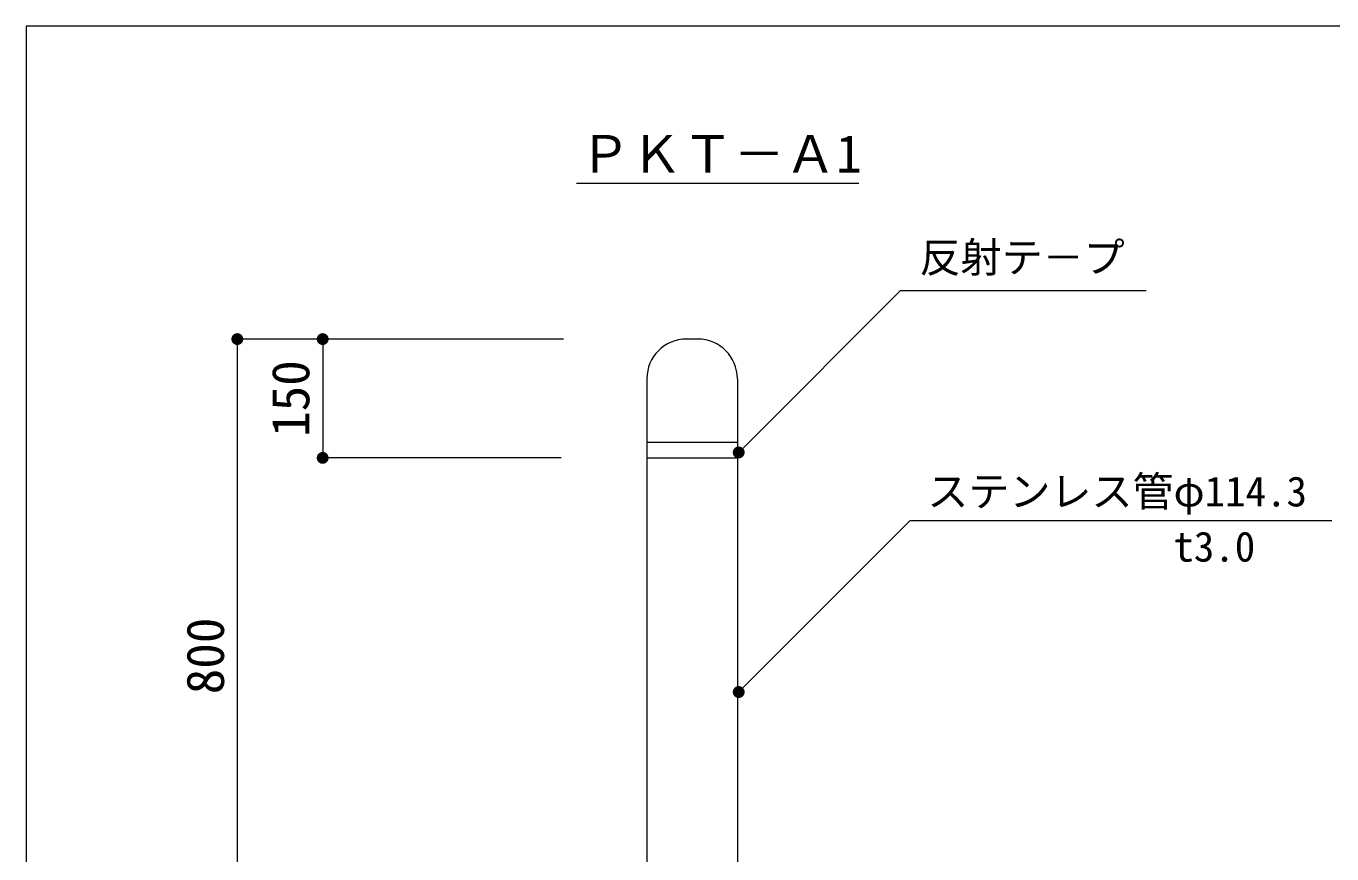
# Model space of a CAD drawing. Units: millimetres on the paper, scale 1:20. Extents: x 12 to 286, y 10 to 196.
# Drawn here: x 11.7 to 94.1, y 138.7 to 191 of the extents above; entities that cross this region are included whole.
import ezdxf
from ezdxf.enums import TextEntityAlignment as Align

# ---------------------------------------------------------------- set-up
doc = ezdxf.new("R2010")
doc.units = ezdxf.units.MM
for name, color, linetype, lineweight in [('0_2', 1, 'Continuous', 13), ('寸法', 1, 'Continuous', 13), ('本体', 7, 'Continuous', 13)]:
    doc.layers.add(name, color=color, linetype=linetype, lineweight=lineweight)
doc.styles.add('ＭＳ ゴシック', font='')
doc.styles.get('ＭＳ ゴシック').set_extended_font_data('MS Gothic')

# ---------------------------------------------------------------- blocks, each defined once
blk = doc.blocks.new('filled_dot')
at = {"color": 0, "linetype": 'Continuous', "lineweight": -2, "const_width": 1.25}
blk.add_lwpolyline([(-0.625, 0, 1), (0.625, 0, 1)], format="xyb", close=True, dxfattribs=at)

msp = doc.modelspace()

# ---------------------------------------------------------------- linework, layer by layer
at = {"layer": '0_2'}
for p, q in [((25.017, 171.243), (25.017, 131.243)), ((45.602, 171.243), (25.017, 171.243)), ((30.405, 171.243), (30.405, 163.743)), ((45.602, 171.243), (30.405, 171.243)), ((45.455, 163.743), (30.405, 163.743))]:
    msp.add_line(p, q, dxfattribs=at)
at = {"layer": '寸法', "color": 6}
for p, q in [((285.5, 191.004), (11.687, 191.004)), ((11.687, 191.004), (11.687, 9.822))]:
    msp.add_line(p, q, dxfattribs=at)
at = {"layer": '寸法', "color": 3}
msp.add_line((46.427, 181.097), (64.252, 181.097), dxfattribs=at)
at = {"layer": '寸法'}
for p, q in [((57.192, 164.616), (66.878, 174.302)), ((66.878, 174.302), (82.38, 174.302)), ((56.661, 164.086), (57.192, 164.616)), ((57.192, 149.49), (67.485, 159.783)), ((67.485, 159.783), (94.091, 159.783)), ((56.661, 148.96), (57.192, 149.49))]:
    msp.add_line(p, q, dxfattribs=at)
at = {"layer": '寸法', "color": 7}
msp.add_line((54.08, 171.243), (53.365, 171.243), dxfattribs=at)
at = {"layer": '寸法', "lineweight": 18}
for p, q in [((56.661, 164.086), (56.669, 164.093)), ((56.661, 148.96), (56.669, 148.967))]:
    msp.add_line(p, q, dxfattribs=at)
at = {"layer": '寸法', "color": 7}
msp.add_arc((54.08, 168.743), 2.5, 0, 90, dxfattribs=at)
at = {"layer": '本体'}
for p, q in [((50.865, 168.743), (50.865, 106.243)), ((56.58, 168.743), (56.58, 106.243)), ((50.865, 164.743), (56.58, 164.743)), ((50.865, 163.743), (56.58, 163.743))]:
    msp.add_line(p, q, dxfattribs=at)
msp.add_arc((53.365, 168.743), 2.5, 90, 180, dxfattribs=at)

# ---------------------------------------------------------------- block references
at = {"layer": '0_2', "xscale": 0.3, "yscale": 0.3}
for p, rotation in [((25.017, 171.243), 270), ((30.405, 171.243), 270), ((30.405, 163.743), 90)]:
    msp.add_blockref('filled_dot', p, dxfattribs=dict(at, rotation=rotation))
at = {"layer": '寸法', "lineweight": 18, "xscale": 0.3, "yscale": 0.3, "rotation": 45}
for p in [(56.661, 164.086), (56.661, 148.96)]:
    msp.add_blockref('filled_dot', p, dxfattribs=at)

# ---------------------------------------------------------------- texts
at = {"layer": '0_2', "style": 'ＭＳ ゴシック'}
for s, p in [('150', (30.273, 165.065)), ('800', (24.886, 148.815))]:
    msp.add_text(s, height=2.374, rotation=90, dxfattribs=at).set_placement(p, align=Align.BOTTOM_LEFT)
at = {"layer": '寸法', "color": 3, "style": 'ＭＳ ゴシック'}
for s, height, p in [('ＰＫＴ－Ａ1', 2.374, (46.62, 181.046)), ('反射テ－プ', 1.899, (68.074, 174.885)), ('ステンレス管φ114.3', 1.899, (68.564, 160.107)), ('t3.0', 1.899, (84.094, 156.624))]:
    msp.add_text(s, height=height, dxfattribs=at).set_placement(p, align=Align.BOTTOM_LEFT)

doc.saveas('drawing.dxf')
